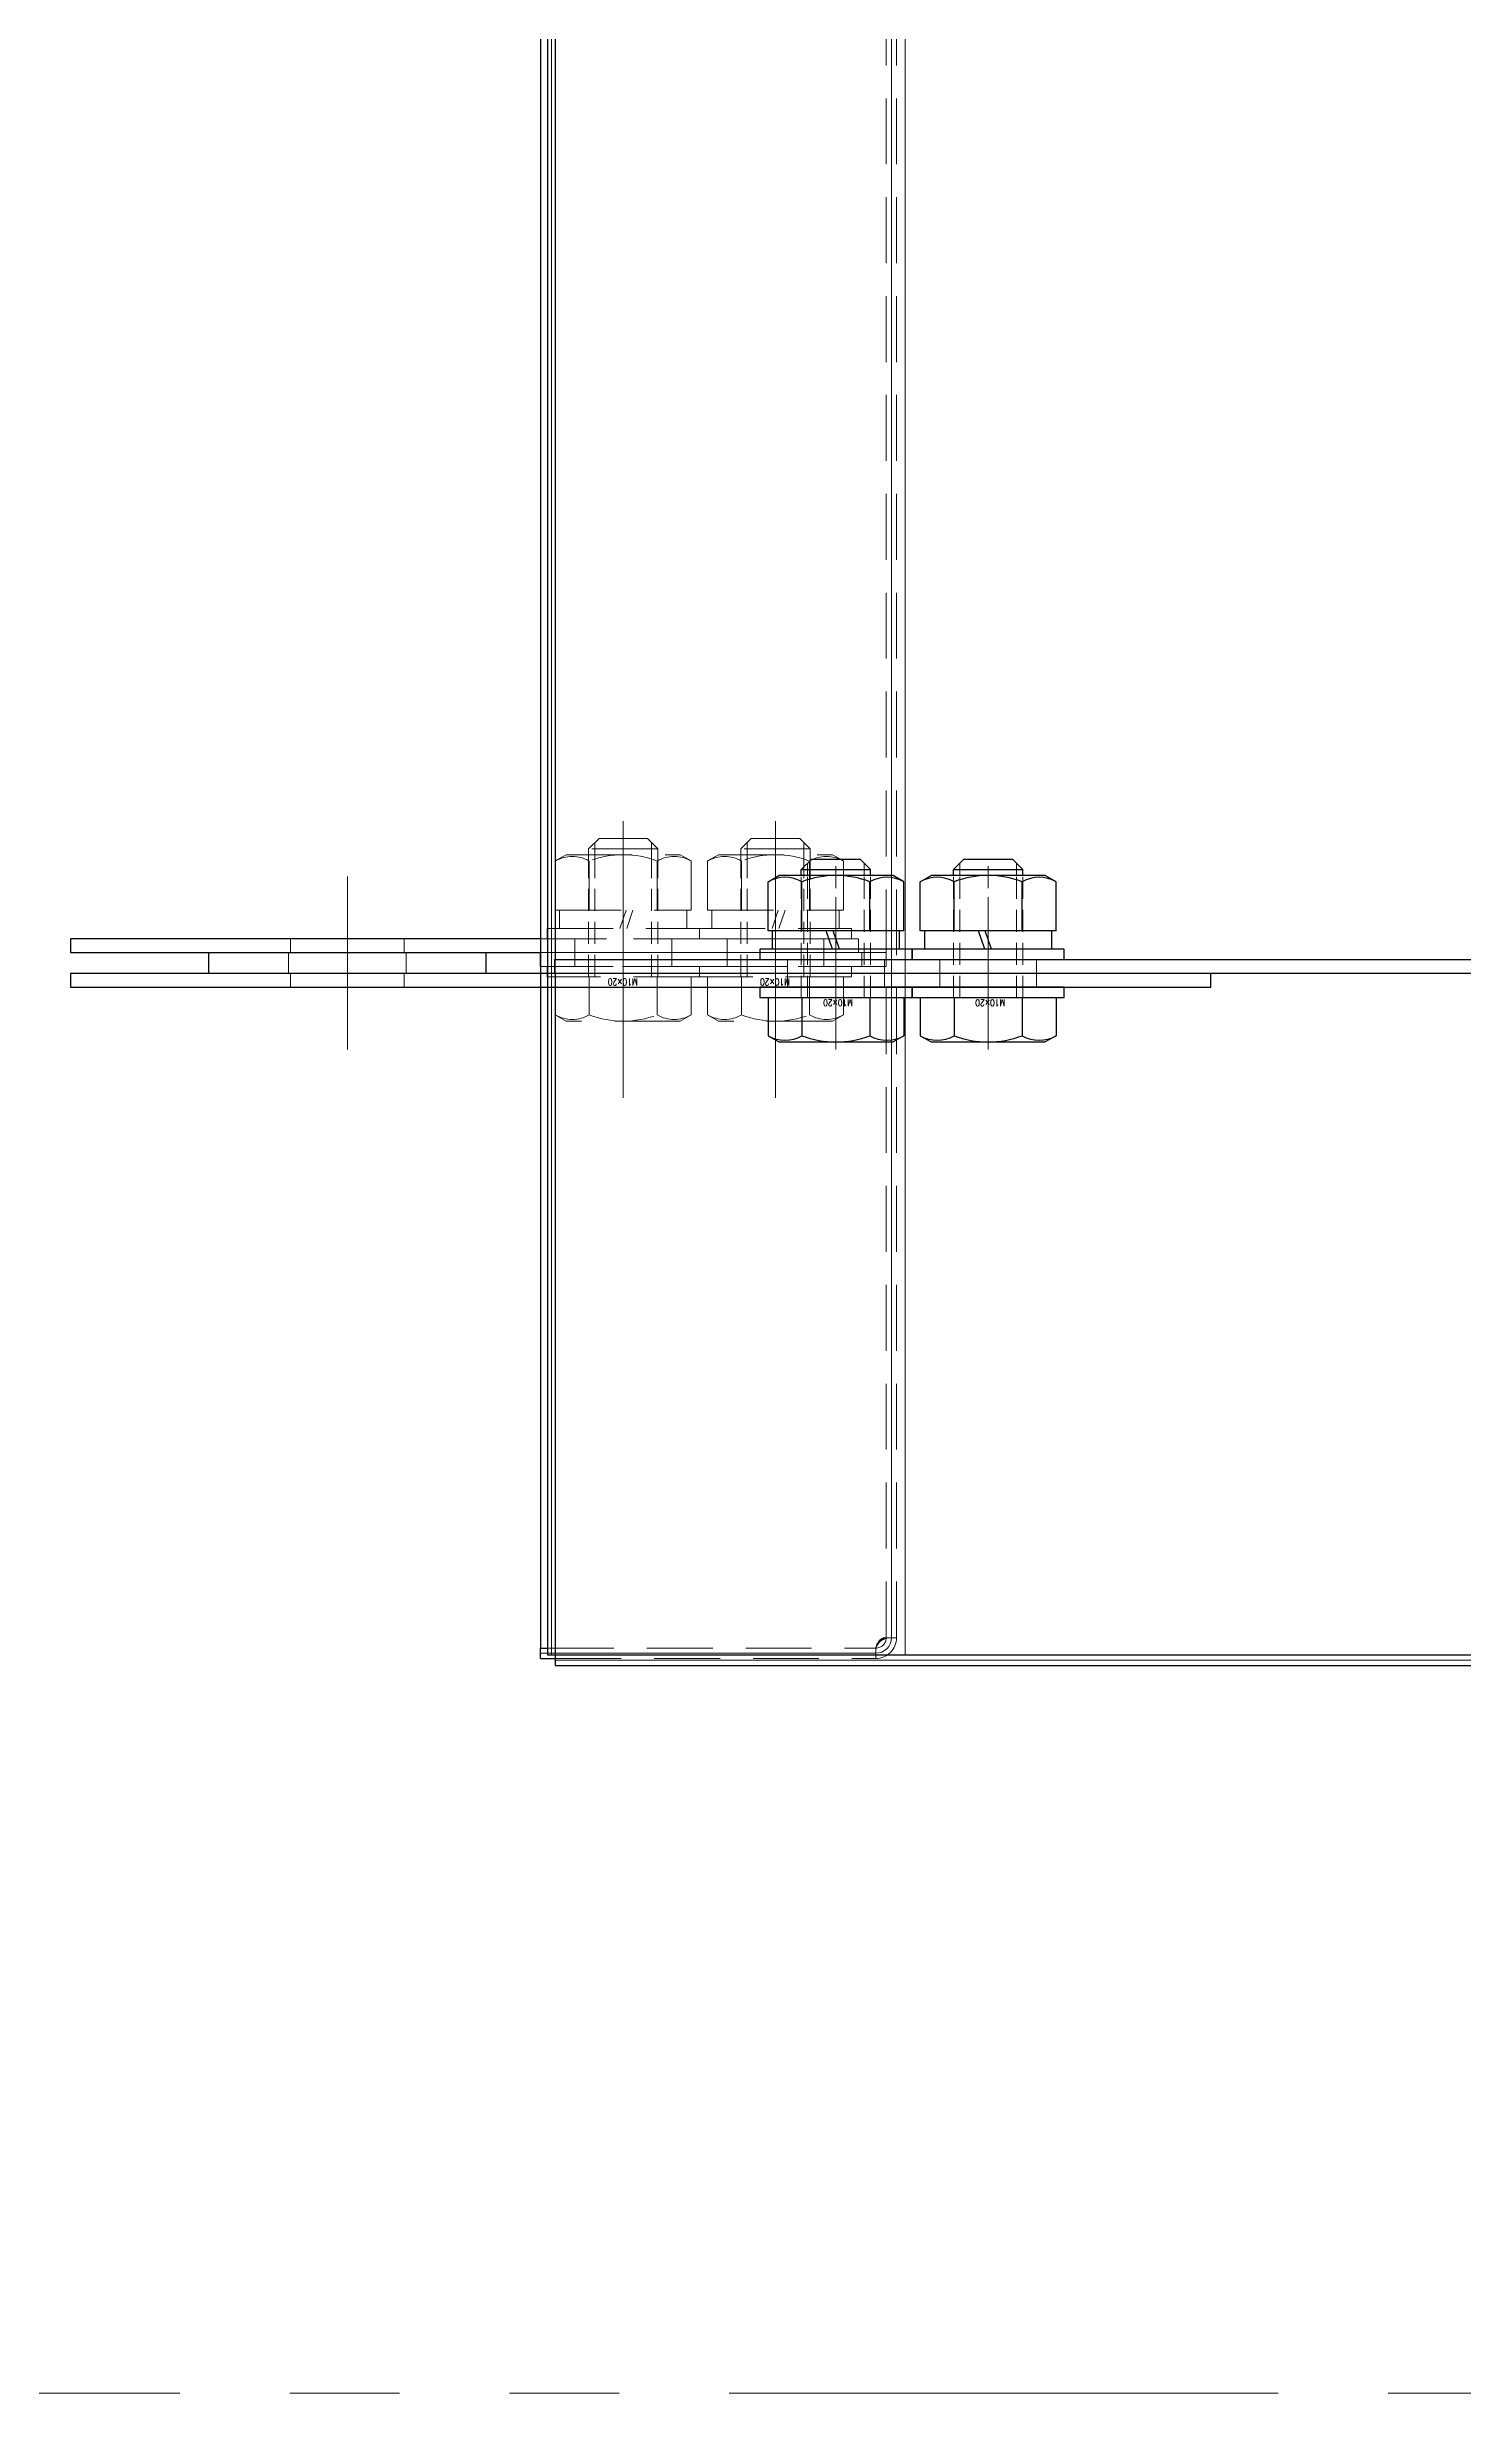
# Model space of a CAD drawing. Header units: millimetres. Extents: x 0 to 51411, y 0 to 16902.
# Drawn here: x 5797.9 to 6002.6, y 6055.8 to 6394.8 of the extents above; entities that cross this region are included whole.
import ezdxf

# ---------------------------------------------------------------- set-up
doc = ezdxf.new("R2010")
doc.units = ezdxf.units.MM
for name, pattern in [('CENTER2', [28.575, 19.05, -3.175, 3.175, -3.175]), ('HIDDEN2', [4.7625, 3.175, -1.5875]), ('PHANTOM2', [31.75, 15.875, -3.175, 3.175, -3.175, 3.175, -3.175])]:
    doc.linetypes.add(name, pattern=pattern)
for name, color, linetype, lineweight in [('01_外形線', 7, 'Continuous', 25), ('02_細線', 5, 'Continuous', 13), ('03_かくれ線', 6, 'HIDDEN2', 13), ('04_中心線', 1, 'CENTER2', 9), ('05_仮想線', 2, 'PHANTOM2', 13)]:
    doc.layers.add(name, color=color, linetype=linetype, lineweight=lineweight)
doc.layers.add('10_補助線', color=8, linetype='Continuous', lineweight=13, plot=False)
doc.styles.add('寸法用', font='simplex.shx', dxfattribs={"width": 0.8, "bigfont": '@extfont2.shx'})

msp = doc.modelspace()

# ---------------------------------------------------------------- linework, layer by layer
at = {"layer": '01_外形線'}
for p, q in [((5869.302, 7360.413), (5869.302, 6163.413)), ((5870.359, 6162.413), (5870.359, 7359.413)), ((5871.42, 6759.913), (5871.42, 6262.913)), ((5906.978, 6275.913), (5908.478, 6277.413)), ((5906.978, 6275.913), (5916.978, 6275.913)), ((5906.978, 6275.063), (5906.978, 6275.913)), ((5908.478, 6277.413), (5915.478, 6277.413)), ((5916.978, 6275.913), (5915.478, 6277.413)), ((5916.978, 6275.063), (5916.978, 6275.913)), ((5928.978, 6275.913), (5930.478, 6277.413)), ((5928.978, 6275.913), (5938.978, 6275.913)), ((5928.978, 6275.063), (5928.978, 6275.913)), ((5930.478, 6277.413), (5937.478, 6277.413)), ((5938.978, 6275.913), (5937.478, 6277.413)), ((5938.978, 6275.063), (5938.978, 6275.913)), ((5902.163, 6274.159), (5903.728, 6275.063)), ((5902.163, 6267.063), (5902.163, 6274.159)), ((5920.228, 6275.063), (5903.728, 6275.063)), ((5907.071, 6267.063), (5907.071, 6274.159)), ((5916.886, 6267.063), (5916.886, 6274.159)), ((5921.793, 6274.159), (5920.228, 6275.063)), ((5921.793, 6267.063), (5921.793, 6274.159)), ((5924.163, 6274.159), (5925.728, 6275.063)), ((5924.163, 6267.063), (5924.163, 6274.159)), ((5942.228, 6275.063), (5925.728, 6275.063)), ((5929.071, 6267.063), (5929.071, 6274.159)), ((5938.886, 6267.063), (5938.886, 6274.159)), ((5943.793, 6274.159), (5942.228, 6275.063)), ((5943.793, 6267.063), (5943.793, 6274.159)), ((5921.793, 6267.063), (5902.163, 6267.063)), ((5902.778, 6267.063), (5902.778, 6264.413)), ((5911.478, 6264.413), (5910.568, 6267.063)), ((5912.478, 6264.413), (5911.568, 6267.063)), ((5921.178, 6264.413), (5921.178, 6267.063)), ((5943.793, 6267.063), (5924.163, 6267.063)), ((5924.778, 6267.063), (5924.778, 6264.413)), ((5933.478, 6264.413), (5932.568, 6267.063)), ((5934.478, 6264.413), (5933.568, 6267.063)), ((5943.178, 6264.413), (5943.178, 6267.063)), ((5922.978, 6264.413), (5900.978, 6264.413)), ((5900.978, 6264.413), (5900.978, 6262.913)), ((5900.978, 6262.913), (5922.978, 6262.913)), ((5922.978, 6262.913), (5922.978, 6264.413)), ((5944.978, 6264.413), (5922.978, 6264.413)), ((5922.978, 6264.413), (5922.978, 6262.913)), ((5922.978, 6262.913), (5944.978, 6262.913)), ((5944.978, 6262.913), (5944.978, 6264.413)), ((5871.42, 6260.913), (5871.42, 6162.413)), ((5869.302, 6161.913), (5869.302, 6163.413)), ((5869.302, 6163.413), (5870.362, 6163.413)), ((5869.302, 6161.913), (5871.42, 6161.913)), ((5871.42, 6162.413), (5870.359, 6162.413))]:
    msp.add_line(p, q, dxfattribs=at)
at = {"layer": '01_外形線', "ltscale": 3}
for p, q in [((5922.978, 6258.913), (5900.978, 6258.913)), ((5900.978, 6258.913), (5900.978, 6257.413)), ((5922.978, 6257.413), (5922.978, 6258.913)), ((5944.978, 6258.913), (5922.978, 6258.913)), ((5922.978, 6258.913), (5922.978, 6257.413)), ((5944.978, 6257.413), (5944.978, 6258.913)), ((5900.978, 6257.413), (5922.978, 6257.413)), ((5902.163, 6257.413), (5902.163, 6251.916)), ((5907.071, 6257.413), (5907.071, 6251.916)), ((5916.886, 6257.413), (5916.886, 6251.916)), ((5921.793, 6257.413), (5921.793, 6251.916)), ((5922.978, 6257.413), (5944.978, 6257.413)), ((5924.163, 6257.413), (5924.163, 6251.916)), ((5929.071, 6257.413), (5929.071, 6251.916)), ((5938.886, 6257.413), (5938.886, 6251.916)), ((5943.793, 6257.413), (5943.793, 6251.916)), ((5902.163, 6251.916), (5903.728, 6251.013)), ((5921.793, 6251.916), (5920.228, 6251.013)), ((5924.163, 6251.916), (5925.728, 6251.013)), ((5943.793, 6251.916), (5942.228, 6251.013)), ((5903.728, 6251.013), (5920.228, 6251.013)), ((5925.728, 6251.013), (5942.228, 6251.013))]:
    msp.add_line(p, q, dxfattribs=at)
at = {"layer": '01_外形線'}
for points in [[(5869.302, 6265.913), (5801.368, 6265.913), (5801.368, 6263.913), (5869.302, 6263.913)], [(5869.302, 6263.913), (5869.239, 6263.913), (5869.239, 6261.913), (5869.302, 6261.913)]]:
    msp.add_lwpolyline(points, dxfattribs=at)
for points in [[(5861.368, 6263.913), (5861.368, 6260.913), (5821.368, 6260.913), (5821.368, 6263.913)], [(6772.599, 6260.913), (5871.357, 6260.913), (5871.357, 6262.913), (6772.599, 6262.913)], [(5966.15, 6260.913), (5801.368, 6260.913), (5801.368, 6258.913), (5966.15, 6258.913)], [(6772.536, 6162.413), (5871.42, 6162.413), (5871.42, 6160.913), (6772.536, 6160.913)]]:
    msp.add_lwpolyline(points, close=True, dxfattribs=at)
for centre, radius, start, end in [((5904.617, 6269.909), 4.907, 60.00001, 119.99999), ((5911.978, 6261.283), 13.779, 69.136, 110.864), ((5919.339, 6269.909), 4.907, 60.00001, 119.99999), ((5926.617, 6269.909), 4.907, 60.00001, 119.99999), ((5933.978, 6261.283), 13.779, 69.136, 110.864), ((5941.339, 6269.909), 4.907, 60.00001, 119.99999)]:
    msp.add_arc(centre, radius, start, end, dxfattribs=at)
at = {"layer": '01_外形線', "ltscale": 3}
for centre, radius, start, end in [((5904.617, 6256.166), 4.907, 240.00001, 299.99999), ((5911.978, 6264.792), 13.779, 249.136, 290.864), ((5919.339, 6256.166), 4.907, 240.00001, 299.99999), ((5926.617, 6256.166), 4.907, 240.00001, 299.99999), ((5933.978, 6264.792), 13.779, 249.136, 290.864), ((5941.339, 6256.166), 4.907, 240.00001, 299.99999)]:
    msp.add_arc(centre, radius, start, end, dxfattribs=at)
at = {"layer": '02_細線'}
for p, q in [((5921.978, 7359.413), (5921.978, 6162.413)), ((5907.878, 6275.063), (5907.878, 6276.813)), ((5916.078, 6275.063), (5916.078, 6276.813)), ((5929.878, 6275.063), (5929.878, 6276.813)), ((5938.078, 6275.063), (5938.078, 6276.813))]:
    msp.add_line(p, q, dxfattribs=at)
at = {"layer": '03_かくれ線', "ltscale": 3}
for p, q in [((5870.362, 7359.413), (5870.362, 6163.413)), ((5919.239, 7358.913), (5919.239, 6164.913)), ((5920.739, 7358.913), (5920.739, 6164.913)), ((5876.239, 6278.913), (5877.739, 6280.413)), ((5877.139, 6277.063), (5877.139, 6279.813)), ((5884.739, 6280.413), (5877.739, 6280.413)), ((5886.239, 6278.913), (5884.739, 6280.413)), ((5885.339, 6277.063), (5885.339, 6279.813)), ((5898.239, 6278.913), (5899.739, 6280.413)), ((5899.139, 6277.063), (5899.139, 6279.813)), ((5906.739, 6280.413), (5899.739, 6280.413)), ((5908.239, 6278.913), (5906.739, 6280.413)), ((5907.339, 6277.063), (5907.339, 6279.813)), ((5871.424, 6277.159), (5872.989, 6278.063)), ((5871.424, 6270.063), (5871.424, 6277.159)), ((5872.989, 6278.063), (5889.489, 6278.063)), ((5886.239, 6278.913), (5876.239, 6278.913)), ((5876.239, 6277.063), (5876.239, 6278.913)), ((5876.331, 6270.063), (5876.331, 6277.159)), ((5881.239, 6278.063), (5881.239, 6265.913)), ((5886.146, 6270.063), (5886.146, 6277.159)), ((5886.239, 6277.063), (5886.239, 6278.913)), ((5891.054, 6277.159), (5889.489, 6278.063)), ((5891.054, 6270.063), (5891.054, 6277.159)), ((5893.424, 6277.159), (5894.989, 6278.063)), ((5893.424, 6270.063), (5893.424, 6277.159)), ((5894.989, 6278.063), (5911.489, 6278.063)), ((5908.239, 6278.913), (5898.239, 6278.913)), ((5898.239, 6277.063), (5898.239, 6278.913)), ((5898.331, 6270.063), (5898.331, 6277.159)), ((5903.239, 6278.063), (5903.239, 6265.913)), ((5908.146, 6270.063), (5908.146, 6277.159)), ((5908.239, 6277.063), (5908.239, 6278.913)), ((5913.054, 6277.159), (5911.489, 6278.063)), ((5913.054, 6270.063), (5913.054, 6277.159)), ((5871.424, 6270.063), (5891.054, 6270.063)), ((5872.039, 6267.413), (5872.039, 6270.063)), ((5880.739, 6267.413), (5881.649, 6270.063)), ((5881.739, 6267.413), (5882.649, 6270.063)), ((5890.439, 6270.063), (5890.439, 6267.413)), ((5893.424, 6270.063), (5913.054, 6270.063)), ((5894.039, 6267.413), (5894.039, 6270.063)), ((5902.739, 6267.413), (5903.649, 6270.063)), ((5903.739, 6267.413), (5904.649, 6270.063)), ((5912.439, 6270.063), (5912.439, 6267.413)), ((5833.168, 6265.913), (5833.168, 6263.913)), ((5849.568, 6265.913), (5849.568, 6263.913)), ((5870.239, 6265.913), (5870.239, 6267.413)), ((5870.239, 6267.413), (5892.239, 6267.413)), ((5892.239, 6265.913), (5870.239, 6265.913)), ((5874.239, 6265.913), (5874.239, 6263.913)), ((5888.239, 6265.913), (5888.239, 6263.913)), ((5892.239, 6265.913), (5892.239, 6267.413)), ((5892.239, 6267.413), (5914.239, 6267.413)), ((5892.239, 6267.413), (5892.239, 6265.913)), ((5914.239, 6265.913), (5892.239, 6265.913)), ((5896.239, 6265.913), (5896.239, 6263.913)), ((5910.239, 6265.913), (5910.239, 6263.913)), ((5914.239, 6267.413), (5914.239, 6265.913)), ((5832.868, 6263.913), (5832.868, 6260.913)), ((5849.868, 6263.913), (5849.868, 6260.913)), ((5871.42, 6262.913), (5871.42, 6260.913)), ((5874.239, 6263.913), (5874.239, 6261.913)), ((5888.239, 6263.913), (5888.239, 6261.913)), ((5896.239, 6263.913), (5896.239, 6261.913)), ((5904.978, 6262.913), (5904.978, 6260.913)), ((5910.239, 6263.913), (5910.239, 6261.913)), ((5915.703, 6263.913), (5915.703, 6261.913)), ((5918.978, 6262.913), (5918.978, 6260.913)), ((5926.978, 6262.913), (5926.978, 6260.913)), ((5940.978, 6262.913), (5940.978, 6260.913)), ((5833.168, 6258.913), (5833.168, 6260.913)), ((5849.568, 6258.913), (5849.568, 6260.913)), ((5870.239, 6261.913), (5892.239, 6261.913)), ((5870.239, 6260.413), (5870.239, 6261.913)), ((5892.239, 6260.413), (5870.239, 6260.413)), ((5871.424, 6260.413), (5871.424, 6254.916)), ((5876.331, 6260.413), (5876.331, 6254.916)), ((5886.146, 6260.413), (5886.146, 6254.916)), ((5891.054, 6260.413), (5891.054, 6254.916)), ((5892.239, 6261.913), (5914.239, 6261.913)), ((5892.239, 6260.413), (5892.239, 6261.913)), ((5892.239, 6261.913), (5892.239, 6260.413)), ((5914.239, 6260.413), (5892.239, 6260.413)), ((5893.424, 6260.413), (5893.424, 6254.916)), ((5898.331, 6260.413), (5898.331, 6254.916)), ((5904.978, 6258.913), (5904.978, 6260.913)), ((5908.146, 6260.413), (5908.146, 6254.916)), ((5913.054, 6260.413), (5913.054, 6254.916)), ((5914.239, 6261.913), (5914.239, 6260.413)), ((5918.978, 6258.913), (5918.978, 6260.913)), ((5926.978, 6258.913), (5926.978, 6260.913)), ((5940.978, 6258.913), (5940.978, 6260.913)), ((5871.424, 6254.916), (5872.989, 6254.013)), ((5889.489, 6254.013), (5872.989, 6254.013)), ((5891.054, 6254.916), (5889.489, 6254.013)), ((5893.424, 6254.916), (5894.989, 6254.013)), ((5911.489, 6254.013), (5894.989, 6254.013)), ((5913.054, 6254.916), (5911.489, 6254.013)), ((5919.86, 6164.913), (5920.739, 6164.913)), ((5870.362, 6163.413), (5917.739, 6163.413)), ((5871.42, 6161.913), (5917.739, 6161.913))]:
    msp.add_line(p, q, dxfattribs=at)
at = {"layer": '03_かくれ線'}
for p, q in [((5876.239, 6260.413), (5876.239, 6277.063)), ((5877.139, 6260.413), (5877.139, 6277.063)), ((5885.339, 6260.413), (5885.339, 6277.063)), ((5886.239, 6260.413), (5886.239, 6277.063)), ((5898.239, 6260.413), (5898.239, 6277.063)), ((5899.139, 6260.413), (5899.139, 6277.063)), ((5907.339, 6260.413), (5907.339, 6277.063)), ((5908.239, 6260.413), (5908.239, 6277.063)), ((5906.978, 6257.413), (5906.978, 6275.063)), ((5907.878, 6257.413), (5907.878, 6275.063)), ((5916.078, 6257.413), (5916.078, 6275.063)), ((5916.978, 6257.413), (5916.978, 6275.063)), ((5928.978, 6257.413), (5928.978, 6275.063)), ((5929.878, 6257.413), (5929.878, 6275.063)), ((5938.078, 6257.413), (5938.078, 6275.063)), ((5938.978, 6257.413), (5938.978, 6275.063)), ((5918.799, 6164.913), (5919.86, 6164.913))]:
    msp.add_line(p, q, dxfattribs=at)
at = {"layer": '03_かくれ線', "ltscale": 3}
msp.add_lwpolyline([(5869.302, 6265.913), (5915.239, 6265.913), (5915.239, 6263.913), (5869.302, 6263.913)], dxfattribs=at)
msp.add_lwpolyline([(5919.239, 6263.913), (5919.239, 6261.913), (5869.239, 6261.913), (5869.239, 6263.913)], close=True, dxfattribs=at)
for centre, radius, start, end in [((5873.877, 6272.909), 4.907, 60.00001, 119.99999), ((5881.239, 6264.283), 13.779, 69.136, 110.864), ((5888.6, 6272.909), 4.907, 60.00001, 119.99999), ((5895.877, 6272.909), 4.907, 60.00001, 119.99999), ((5903.239, 6264.283), 13.779, 69.136, 110.864), ((5910.6, 6272.909), 4.907, 60.00001, 119.99999), ((5873.877, 6259.166), 4.907, 240.00001, 299.99999), ((5881.239, 6267.792), 13.779, 249.136, 290.864), ((5888.6, 6259.166), 4.907, 240.00001, 299.99999), ((5895.877, 6259.166), 4.907, 240.00001, 299.99999), ((5903.239, 6267.792), 13.779, 249.136, 290.864), ((5910.6, 6259.166), 4.907, 240.00001, 299.99999), ((5917.739, 6164.913), 3, 270, 0), ((5917.739, 6164.913), 1.5, 270, 0), ((5919.86, 6162.662), 2.25, 90.00795, 160.52083)]:
    msp.add_arc(centre, radius, start, end, dxfattribs=at)
at = {"layer": '03_かくれ線'}
msp.add_arc((5919.745, 6163.119), 2.028, 117.80244, 171.66878, dxfattribs=at)
at = {"layer": '04_中心線'}
for p, q in [((5881.239, 6282.913), (5881.239, 6242.913)), ((5903.239, 6282.913), (5903.239, 6242.913)), ((5881.239, 6254.013), (5881.239, 6280.413)), ((5903.239, 6254.013), (5903.239, 6280.413)), ((5911.978, 6251.013), (5911.978, 6277.413)), ((5933.978, 6251.013), (5933.978, 6277.413)), ((5841.368, 6274.913), (5841.368, 6254.913)), ((5881.239, 6274.913), (5881.239, 6254.913)), ((5903.239, 6274.913), (5903.239, 6254.913)), ((5841.368, 6249.913), (5841.368, 6269.913)), ((5841.368, 6269.913), (5841.368, 6254.913)), ((5911.978, 6271.913), (5911.978, 6251.913)), ((5911.978, 6249.913), (5911.978, 6269.913)), ((5933.978, 6271.913), (5933.978, 6251.913)), ((5933.978, 6249.913), (5933.978, 6269.913))]:
    msp.add_line(p, q, dxfattribs=at)
at = {"layer": '05_仮想線', "ltscale": 5}
msp.add_line((7087.165, 6055.762), (1762.192, 6055.762), dxfattribs=at)
at = {"layer": '10_補助線'}
for p, q in [((5870.89, 7359.413), (5870.89, 6162.413)), ((5919.989, 7358.913), (5919.989, 6164.913)), ((5919.239, 6164.913), (5920.739, 6164.913)), ((5869.302, 6162.663), (5917.739, 6162.663)), ((6772.536, 6161.663), (5871.42, 6161.663)), ((5917.739, 6161.913), (5917.739, 6163.413))]:
    msp.add_line(p, q, dxfattribs=at)
for centre, radius, start, end in [((5917.739, 6164.913), 2.25, 270, 0), ((5919.618, 6163.013), 1.921, 98.62934, 167.99837)]:
    msp.add_arc(centre, radius, start, end, dxfattribs=at)

# ---------------------------------------------------------------- texts
at = {"layer": '10_補助線', "style": '寸法用', "width": 0.8}
for p in [(5883.32, 6260.163), (5905.32, 6260.163), (5914.438, 6257.163), (5936.438, 6257.163)]:
    msp.add_text('M10×20', height=1, rotation=180, dxfattribs=at).set_placement(p)

doc.saveas('drawing.dxf')
